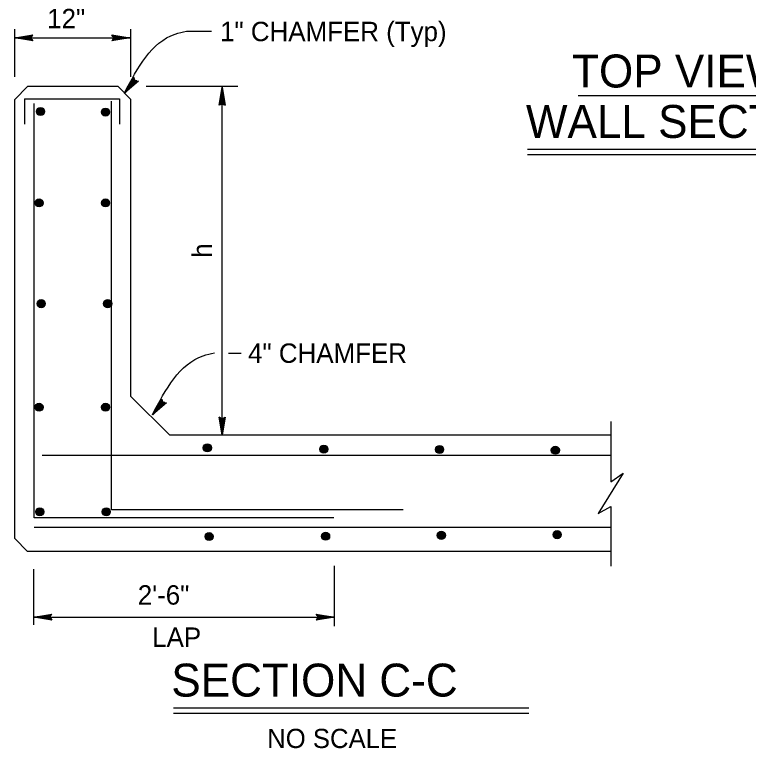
# Model space of a CAD drawing. Extents: x 0 to 2.83, y 0 to 1.83.
# Drawn here: x 1.5282 to 1.9737, y 0.6674 to 1.1129 of the extents above; entities that cross this region are included whole.
import ezdxf

# ---------------------------------------------------------------- set-up
doc = ezdxf.new("R2010")
doc.units = 0
for name, color, linetype in [('14 Ramp Anno', 7, 'Continuous'), ('212 Leaders and Dim Lines', 7, 'Continuous'), ('214 Text and Titles', 7, 'Continuous'), ('216 Rebar', 7, 'Continuous'), ('217 Rebar', 7, 'Continuous'), ('240 Concrete', 7, 'Continuous')]:
    doc.layers.add(name, color=color, linetype=linetype)

msp = doc.modelspace()

# ---------------------------------------------------------------- linework, layer by layer
at = {"layer": '14 Ramp Anno'}
for p, q in [((1.87049, 1.06386), (2.02297, 1.06386)), ((1.83972, 1.03126), (2.07357, 1.03126)), ((1.83972, 1.02802), (2.07357, 1.02802)), ((1.62472, 0.69198), (1.84034, 0.69198)), ((1.62472, 0.68873), (1.84034, 0.68873))]:
    msp.add_line(p, q, dxfattribs=at)
at = {"layer": '212 Leaders and Dim Lines'}
for p, q in [((1.52823, 1.07517), (1.52823, 1.10414)), ((1.52823, 1.09881), (1.53922, 1.10065)), ((1.52823, 1.09881), (1.53922, 1.10065)), ((1.53866, 1.09973), (1.53922, 1.10065)), ((1.53866, 1.09973), (1.53922, 1.10065)), ((1.58776, 1.09973), (1.58719, 1.10064)), ((1.58719, 1.10064), (1.59819, 1.09881)), ((1.58776, 1.09973), (1.58719, 1.10064)), ((1.58719, 1.10064), (1.59819, 1.09881)), ((1.59882, 1.07517), (1.59882, 1.10414)), ((1.63254, 1.10283), (1.64784, 1.10283)), ((1.52823, 1.09881), (1.53894, 1.10019)), ((1.52823, 1.09881), (1.53894, 1.10019)), ((1.53866, 1.09973), (1.52823, 1.09881)), ((1.53866, 1.09973), (1.52823, 1.09881)), ((1.53838, 1.09927), (1.52823, 1.09881)), ((1.53838, 1.09927), (1.52823, 1.09881)), ((1.52823, 1.09881), (1.59819, 1.09881)), ((1.53809, 1.09881), (1.52823, 1.09881)), ((1.53922, 1.09697), (1.52823, 1.09881)), ((1.52823, 1.09881), (1.53866, 1.09789)), ((1.53894, 1.09743), (1.52823, 1.09881)), ((1.52823, 1.09881), (1.53838, 1.09835)), ((1.53809, 1.09881), (1.52823, 1.09881)), ((1.53922, 1.09697), (1.52823, 1.09881)), ((1.52823, 1.09881), (1.53866, 1.09789)), ((1.53894, 1.09743), (1.52823, 1.09881)), ((1.52823, 1.09881), (1.53838, 1.09835)), ((1.53809, 1.09881), (1.53866, 1.09973)), ((1.53809, 1.09881), (1.53866, 1.09973)), ((1.53866, 1.09789), (1.53809, 1.09881)), ((1.53866, 1.09789), (1.53809, 1.09881)), ((1.53866, 1.09789), (1.53922, 1.09697)), ((1.53866, 1.09789), (1.53922, 1.09697)), ((1.59819, 1.09881), (1.58719, 1.09697)), ((1.59819, 1.09881), (1.58719, 1.09697)), ((1.58776, 1.09789), (1.58719, 1.09697)), ((1.58776, 1.09789), (1.58719, 1.09697)), ((1.58747, 1.10019), (1.59819, 1.09881)), ((1.58747, 1.10019), (1.59819, 1.09881)), ((1.59819, 1.09881), (1.58747, 1.09743)), ((1.59819, 1.09881), (1.58747, 1.09743)), ((1.59819, 1.09881), (1.58776, 1.09973)), ((1.58776, 1.09973), (1.58832, 1.09881)), ((1.59819, 1.09881), (1.58776, 1.09973)), ((1.58776, 1.09973), (1.58832, 1.09881)), ((1.58776, 1.09789), (1.59819, 1.09881)), ((1.58832, 1.09881), (1.58776, 1.09789)), ((1.58776, 1.09789), (1.59819, 1.09881)), ((1.58832, 1.09881), (1.58776, 1.09789)), ((1.59819, 1.09881), (1.58804, 1.09927)), ((1.59819, 1.09881), (1.58804, 1.09927)), ((1.58804, 1.09835), (1.59819, 1.09881)), ((1.58804, 1.09835), (1.59819, 1.09881)), ((1.58832, 1.09881), (1.59819, 1.09881)), ((1.58832, 1.09881), (1.59819, 1.09881)), ((1.5949, 1.06537), (1.60068, 1.0749)), ((1.5949, 1.06537), (1.60068, 1.0749)), ((1.5949, 1.06537), (1.60084, 1.07438)), ((1.5949, 1.06537), (1.60084, 1.07438)), ((1.60101, 1.07387), (1.5949, 1.06537)), ((1.60101, 1.07387), (1.5949, 1.06537)), ((1.60101, 1.07387), (1.60068, 1.0749)), ((1.60101, 1.07387), (1.60068, 1.0749)), ((1.60133, 1.07284), (1.60101, 1.07387)), ((1.60133, 1.07284), (1.60101, 1.07387)), ((1.60117, 1.07335), (1.5949, 1.06537)), ((1.60117, 1.07335), (1.5949, 1.06537)), ((1.60133, 1.07284), (1.5949, 1.06537)), ((1.60133, 1.07284), (1.5949, 1.06537)), ((1.5949, 1.06537), (1.60187, 1.07276)), ((1.5949, 1.06537), (1.60187, 1.07276)), ((1.5949, 1.06537), (1.6024, 1.07267)), ((1.5949, 1.06537), (1.6024, 1.07267)), ((1.60293, 1.07258), (1.5949, 1.06537)), ((1.60293, 1.07258), (1.5949, 1.06537)), ((1.60346, 1.0725), (1.5949, 1.06537)), ((1.60346, 1.0725), (1.5949, 1.06537)), ((1.6024, 1.07267), (1.60133, 1.07284)), ((1.6024, 1.07267), (1.60133, 1.07284)), ((1.6024, 1.07267), (1.60346, 1.0725)), ((1.6024, 1.07267), (1.60346, 1.0725)), ((1.66367, 1.06929), (1.60805, 1.06929)), ((1.65236, 1.05792), (1.65419, 1.06892)), ((1.65236, 1.05792), (1.65419, 1.06892)), ((1.65281, 1.0582), (1.65419, 1.06892)), ((1.65281, 1.0582), (1.65419, 1.06892)), ((1.65419, 1.06892), (1.65327, 1.05848)), ((1.65419, 1.06892), (1.65327, 1.05848)), ((1.65419, 1.06892), (1.65373, 1.05877)), ((1.65419, 1.06892), (1.65373, 1.05877)), ((1.65419, 0.85752), (1.65419, 1.06892)), ((1.65419, 1.05905), (1.65419, 1.06892)), ((1.65419, 1.06892), (1.65603, 1.05792)), ((1.65511, 1.05848), (1.65419, 1.06892)), ((1.65465, 1.05877), (1.65419, 1.06892)), ((1.65419, 1.06892), (1.65557, 1.0582)), ((1.65419, 1.05905), (1.65419, 1.06892)), ((1.65419, 1.06892), (1.65603, 1.05792)), ((1.65511, 1.05848), (1.65419, 1.06892)), ((1.65465, 1.05877), (1.65419, 1.06892)), ((1.65419, 1.06892), (1.65557, 1.0582)), ((1.65327, 1.05848), (1.65236, 1.05792)), ((1.65327, 1.05848), (1.65236, 1.05792)), ((1.65327, 1.05848), (1.65419, 1.05905)), ((1.65327, 1.05848), (1.65419, 1.05905)), ((1.65419, 1.05905), (1.65511, 1.05848)), ((1.65419, 1.05905), (1.65511, 1.05848)), ((1.65511, 1.05848), (1.65603, 1.05792)), ((1.65511, 1.05848), (1.65603, 1.05792)), ((1.65812, 0.90745), (1.66581, 0.90742)), ((1.6119, 0.87001), (1.61769, 0.87954)), ((1.6119, 0.87001), (1.61769, 0.87954)), ((1.6119, 0.87001), (1.61785, 0.87903)), ((1.6119, 0.87001), (1.61785, 0.87903)), ((1.61801, 0.87852), (1.6119, 0.87001)), ((1.61801, 0.87852), (1.6119, 0.87001)), ((1.61818, 0.878), (1.6119, 0.87001)), ((1.61818, 0.878), (1.6119, 0.87001)), ((1.61801, 0.87852), (1.61769, 0.87954)), ((1.61801, 0.87852), (1.61769, 0.87954)), ((1.61834, 0.87749), (1.61801, 0.87852)), ((1.61834, 0.87749), (1.61801, 0.87852)), ((1.61834, 0.87749), (1.6119, 0.87001)), ((1.61834, 0.87749), (1.6119, 0.87001)), ((1.6119, 0.87001), (1.61887, 0.8774)), ((1.6119, 0.87001), (1.61887, 0.8774)), ((1.6119, 0.87001), (1.61941, 0.87732)), ((1.6119, 0.87001), (1.61941, 0.87732)), ((1.61994, 0.87723), (1.6119, 0.87001)), ((1.61994, 0.87723), (1.6119, 0.87001)), ((1.62047, 0.87715), (1.6119, 0.87001)), ((1.62047, 0.87715), (1.6119, 0.87001)), ((1.61941, 0.87732), (1.61834, 0.87749)), ((1.61941, 0.87732), (1.61834, 0.87749)), ((1.61941, 0.87732), (1.62047, 0.87715)), ((1.61941, 0.87732), (1.62047, 0.87715)), ((1.65327, 0.86795), (1.65235, 0.86852)), ((1.65419, 0.85752), (1.65235, 0.86852)), ((1.65327, 0.86795), (1.65235, 0.86852)), ((1.65419, 0.85752), (1.65235, 0.86852)), ((1.65419, 0.85752), (1.65281, 0.86823)), ((1.65419, 0.85752), (1.65281, 0.86823)), ((1.65327, 0.86795), (1.65419, 0.85752)), ((1.65419, 0.86739), (1.65327, 0.86795)), ((1.65327, 0.86795), (1.65419, 0.85752)), ((1.65419, 0.86739), (1.65327, 0.86795)), ((1.65373, 0.86767), (1.65419, 0.85752)), ((1.65373, 0.86767), (1.65419, 0.85752)), ((1.65603, 0.86852), (1.65419, 0.85752)), ((1.65603, 0.86852), (1.65419, 0.85752)), ((1.65557, 0.86823), (1.65419, 0.85752)), ((1.65557, 0.86823), (1.65419, 0.85752)), ((1.65419, 0.85752), (1.65511, 0.86795)), ((1.65511, 0.86795), (1.65419, 0.86739)), ((1.65419, 0.85752), (1.65511, 0.86795)), ((1.65511, 0.86795), (1.65419, 0.86739)), ((1.65419, 0.85752), (1.65465, 0.86767)), ((1.65419, 0.85752), (1.65465, 0.86767)), ((1.65419, 0.86739), (1.65419, 0.85752)), ((1.65419, 0.86739), (1.65419, 0.85752)), ((1.65511, 0.86795), (1.65603, 0.86852)), ((1.65511, 0.86795), (1.65603, 0.86852)), ((1.5398, 0.7424), (1.5398, 0.77613)), ((1.72234, 0.74158), (1.72234, 0.77826)), ((1.5398, 0.74707), (1.5508, 0.74891)), ((1.5398, 0.74707), (1.5508, 0.74891)), ((1.5398, 0.74707), (1.5508, 0.74891)), ((1.5398, 0.74707), (1.5508, 0.74891)), ((1.55023, 0.74799), (1.5508, 0.74891)), ((1.55023, 0.74799), (1.5508, 0.74891)), ((1.55023, 0.74799), (1.5508, 0.74891)), ((1.55023, 0.74799), (1.5508, 0.74891)), ((1.71191, 0.74799), (1.71135, 0.74891)), ((1.71135, 0.74891), (1.72234, 0.74707)), ((1.71191, 0.74799), (1.71135, 0.74891)), ((1.71135, 0.74891), (1.72234, 0.74707)), ((1.5398, 0.74707), (1.55051, 0.74845)), ((1.5398, 0.74707), (1.55051, 0.74845)), ((1.5398, 0.74707), (1.55051, 0.74845)), ((1.5398, 0.74707), (1.55051, 0.74845)), ((1.55023, 0.74799), (1.5398, 0.74707)), ((1.55023, 0.74799), (1.5398, 0.74707)), ((1.55023, 0.74799), (1.5398, 0.74707)), ((1.55023, 0.74799), (1.5398, 0.74707)), ((1.54995, 0.74753), (1.5398, 0.74707)), ((1.54995, 0.74753), (1.5398, 0.74707)), ((1.54995, 0.74753), (1.5398, 0.74707)), ((1.54995, 0.74753), (1.5398, 0.74707)), ((1.5398, 0.74707), (1.72234, 0.74707)), ((1.54966, 0.74707), (1.5398, 0.74707)), ((1.5508, 0.74524), (1.5398, 0.74707)), ((1.5398, 0.74707), (1.55023, 0.74615)), ((1.55051, 0.7457), (1.5398, 0.74707)), ((1.5398, 0.74707), (1.54995, 0.74661)), ((1.54966, 0.74707), (1.5398, 0.74707)), ((1.5508, 0.74524), (1.5398, 0.74707)), ((1.5398, 0.74707), (1.55023, 0.74615)), ((1.55051, 0.7457), (1.5398, 0.74707)), ((1.5398, 0.74707), (1.54995, 0.74661)), ((1.54966, 0.74707), (1.5398, 0.74707)), ((1.5508, 0.74524), (1.5398, 0.74707)), ((1.5398, 0.74707), (1.55023, 0.74615)), ((1.55051, 0.7457), (1.5398, 0.74707)), ((1.5398, 0.74707), (1.54995, 0.74661)), ((1.54966, 0.74707), (1.5398, 0.74707)), ((1.5508, 0.74524), (1.5398, 0.74707)), ((1.5398, 0.74707), (1.55023, 0.74615)), ((1.55051, 0.7457), (1.5398, 0.74707)), ((1.5398, 0.74707), (1.54995, 0.74661)), ((1.54966, 0.74707), (1.55023, 0.74799)), ((1.54966, 0.74707), (1.55023, 0.74799)), ((1.54966, 0.74707), (1.55023, 0.74799)), ((1.54966, 0.74707), (1.55023, 0.74799)), ((1.55023, 0.74615), (1.54966, 0.74707)), ((1.55023, 0.74615), (1.54966, 0.74707)), ((1.55023, 0.74615), (1.54966, 0.74707)), ((1.55023, 0.74615), (1.54966, 0.74707)), ((1.55023, 0.74615), (1.5508, 0.74524)), ((1.55023, 0.74615), (1.5508, 0.74524)), ((1.55023, 0.74615), (1.5508, 0.74524)), ((1.55023, 0.74615), (1.5508, 0.74524)), ((1.72234, 0.74707), (1.71135, 0.74523)), ((1.72234, 0.74707), (1.71135, 0.74523)), ((1.71191, 0.74615), (1.71135, 0.74523)), ((1.71191, 0.74615), (1.71135, 0.74523)), ((1.71163, 0.74845), (1.72234, 0.74707)), ((1.71163, 0.74845), (1.72234, 0.74707)), ((1.72234, 0.74707), (1.71163, 0.74569)), ((1.72234, 0.74707), (1.71163, 0.74569)), ((1.72234, 0.74707), (1.71191, 0.74799)), ((1.71191, 0.74799), (1.71248, 0.74707)), ((1.72234, 0.74707), (1.71191, 0.74799)), ((1.71191, 0.74799), (1.71248, 0.74707)), ((1.71191, 0.74615), (1.72234, 0.74707)), ((1.71248, 0.74707), (1.71191, 0.74615)), ((1.71191, 0.74615), (1.72234, 0.74707)), ((1.71248, 0.74707), (1.71191, 0.74615)), ((1.72234, 0.74707), (1.7122, 0.74753)), ((1.72234, 0.74707), (1.7122, 0.74753)), ((1.7122, 0.74661), (1.72234, 0.74707)), ((1.7122, 0.74661), (1.72234, 0.74707)), ((1.71248, 0.74707), (1.72234, 0.74707)), ((1.71248, 0.74707), (1.72234, 0.74707))]:
    msp.add_line(p, q, dxfattribs=at)
for points in [[(1.5949, 1.06537), (1.6257, 1.10112), (1.63254, 1.10283)], [(1.6119, 0.87001), (1.64271, 0.90577), (1.64955, 0.90748)]]:
    msp.add_spline(points, degree=3, dxfattribs=at)
at = {"layer": '216 Rebar'}
for p, q in [((1.53424, 1.06177), (1.59185, 1.06177)), ((1.53424, 1.06177), (1.53424, 1.04647)), ((1.59185, 1.06177), (1.59185, 1.04647)), ((1.53999, 0.80746), (1.53999, 1.05903)), ((1.58705, 0.81213), (1.58705, 1.06039)), ((1.89013, 0.84519), (1.54491, 0.84519)), ((1.76419, 0.81213), (1.58705, 0.81213)), ((1.72194, 0.80746), (1.53999, 0.80746)), ((1.89013, 0.80155), (1.53999, 0.80155))]:
    msp.add_line(p, q, dxfattribs=at)
at = {"layer": '217 Rebar'}
for centre, radius in [((1.54391, 1.05416), 0.00246), ((1.54391, 1.05416), 0.00233), ((1.54391, 1.05416), 0.00221), ((1.54391, 1.05416), 0.00209), ((1.54391, 1.05416), 0.00197), ((1.54391, 1.05416), 0.00184), ((1.58337, 1.05379), 0.00246), ((1.58337, 1.05379), 0.00233), ((1.58337, 1.05379), 0.00221), ((1.54391, 1.05416), 0.00172), ((1.54391, 1.05416), 0.0016), ((1.54391, 1.05416), 0.00147), ((1.54391, 1.05416), 0.00135), ((1.54391, 1.05416), 0.00123), ((1.54391, 1.05416), 0.00111), ((1.54391, 1.05416), 0.000983), ((1.54391, 1.05416), 0.00086), ((1.54391, 1.05416), 0.000737), ((1.54391, 1.05416), 0.000614), ((1.54391, 1.05416), 0.000491), ((1.58337, 1.05379), 0.00209), ((1.58337, 1.05379), 0.00197), ((1.58337, 1.05379), 0.00184), ((1.58337, 1.05379), 0.00172), ((1.58337, 1.05379), 0.0016), ((1.58337, 1.05379), 0.00147), ((1.58337, 1.05379), 0.00135), ((1.58337, 1.05379), 0.00123), ((1.58337, 1.05379), 0.00111), ((1.58337, 1.05379), 0.000983), ((1.58337, 1.05379), 0.00086), ((1.58337, 1.05379), 0.000737), ((1.58337, 1.05379), 0.000614), ((1.58337, 1.05379), 0.000491), ((1.54305, 0.99862), 0.00246), ((1.54305, 0.99862), 0.00233), ((1.54305, 0.99862), 0.00221), ((1.54305, 0.99862), 0.00209), ((1.54305, 0.99862), 0.00197), ((1.54305, 0.99862), 0.00184), ((1.54305, 0.99862), 0.00172), ((1.54305, 0.99862), 0.0016), ((1.54305, 0.99862), 0.00147), ((1.54305, 0.99862), 0.00135), ((1.54305, 0.99862), 0.00123), ((1.54305, 0.99862), 0.00111), ((1.54305, 0.99862), 0.000983), ((1.54305, 0.99862), 0.00086), ((1.54305, 0.99862), 0.000737), ((1.54305, 0.99862), 0.000614), ((1.54305, 0.99862), 0.000491), ((1.5834, 0.99862), 0.00246), ((1.5834, 0.99862), 0.00233), ((1.5834, 0.99862), 0.00221), ((1.5834, 0.99862), 0.00209), ((1.5834, 0.99862), 0.00197), ((1.5834, 0.99862), 0.00184), ((1.5834, 0.99862), 0.00172), ((1.5834, 0.99862), 0.0016), ((1.5834, 0.99862), 0.00147), ((1.5834, 0.99862), 0.00135), ((1.5834, 0.99862), 0.00123), ((1.5834, 0.99862), 0.00111), ((1.5834, 0.99862), 0.000983), ((1.5834, 0.99862), 0.00086), ((1.5834, 0.99862), 0.000737), ((1.5834, 0.99862), 0.000614), ((1.5834, 0.99862), 0.000491), ((1.54435, 0.93745), 0.00246), ((1.54435, 0.93745), 0.00233), ((1.54435, 0.93745), 0.00221), ((1.54435, 0.93745), 0.00209), ((1.54435, 0.93745), 0.00197), ((1.54435, 0.93745), 0.00184), ((1.54435, 0.93745), 0.00172), ((1.54435, 0.93745), 0.0016), ((1.54435, 0.93745), 0.00147), ((1.54435, 0.93745), 0.00135), ((1.54435, 0.93745), 0.00123), ((1.54435, 0.93745), 0.00111), ((1.54435, 0.93745), 0.000983), ((1.54435, 0.93745), 0.00086), ((1.54435, 0.93745), 0.000737), ((1.54435, 0.93745), 0.000614), ((1.54435, 0.93745), 0.000491), ((1.5847, 0.93745), 0.00246), ((1.5847, 0.93745), 0.00233), ((1.5847, 0.93745), 0.00221), ((1.5847, 0.93745), 0.00209), ((1.5847, 0.93745), 0.00197), ((1.5847, 0.93745), 0.00184), ((1.5847, 0.93745), 0.00172), ((1.5847, 0.93745), 0.0016), ((1.5847, 0.93745), 0.00147), ((1.5847, 0.93745), 0.00135), ((1.5847, 0.93745), 0.00123), ((1.5847, 0.93745), 0.00111), ((1.5847, 0.93745), 0.000983), ((1.5847, 0.93745), 0.00086), ((1.5847, 0.93745), 0.000737), ((1.5847, 0.93745), 0.000614), ((1.5847, 0.93745), 0.000491), ((1.54305, 0.87454), 0.00246), ((1.54305, 0.87454), 0.00233), ((1.54305, 0.87454), 0.00221), ((1.54305, 0.87454), 0.00209), ((1.54305, 0.87454), 0.00197), ((1.54305, 0.87454), 0.00184), ((1.54305, 0.87454), 0.00172), ((1.54305, 0.87454), 0.0016), ((1.54305, 0.87454), 0.00147), ((1.54305, 0.87454), 0.00135), ((1.54305, 0.87454), 0.00123), ((1.54305, 0.87454), 0.00111), ((1.54305, 0.87454), 0.000983), ((1.54305, 0.87454), 0.00086), ((1.54305, 0.87454), 0.000737), ((1.54305, 0.87454), 0.000614), ((1.54305, 0.87454), 0.000491), ((1.5834, 0.87454), 0.00246), ((1.5834, 0.87454), 0.00233), ((1.5834, 0.87454), 0.00221), ((1.5834, 0.87454), 0.00209), ((1.5834, 0.87454), 0.00197), ((1.5834, 0.87454), 0.00184), ((1.5834, 0.87454), 0.00172), ((1.5834, 0.87454), 0.0016), ((1.5834, 0.87454), 0.00147), ((1.5834, 0.87454), 0.00135), ((1.5834, 0.87454), 0.00123), ((1.5834, 0.87454), 0.00111), ((1.5834, 0.87454), 0.000983), ((1.5834, 0.87454), 0.00086), ((1.5834, 0.87454), 0.000737), ((1.5834, 0.87454), 0.000614), ((1.5834, 0.87454), 0.000491), ((1.6452, 0.84987), 0.00246), ((1.6452, 0.84987), 0.00233), ((1.6452, 0.84987), 0.00221), ((1.6452, 0.84987), 0.00209), ((1.6452, 0.84987), 0.00197), ((1.6452, 0.84987), 0.00184), ((1.6452, 0.84987), 0.00172), ((1.6452, 0.84987), 0.0016), ((1.6452, 0.84987), 0.00147), ((1.6452, 0.84987), 0.00135), ((1.6452, 0.84987), 0.00123), ((1.71595, 0.84912), 0.00246), ((1.71595, 0.84912), 0.00233), ((1.71595, 0.84912), 0.00221), ((1.71595, 0.84912), 0.00209), ((1.71595, 0.84912), 0.00197), ((1.78624, 0.84886), 0.00246), ((1.78624, 0.84886), 0.00233), ((1.78624, 0.84886), 0.00221), ((1.6452, 0.84987), 0.00111), ((1.6452, 0.84987), 0.000983), ((1.6452, 0.84987), 0.00086), ((1.6452, 0.84987), 0.000737), ((1.6452, 0.84987), 0.000614), ((1.6452, 0.84987), 0.000491), ((1.71595, 0.84912), 0.00184), ((1.71595, 0.84912), 0.00172), ((1.71595, 0.84912), 0.0016), ((1.71595, 0.84912), 0.00147), ((1.71595, 0.84912), 0.00135), ((1.71595, 0.84912), 0.00123), ((1.71595, 0.84912), 0.00111), ((1.71595, 0.84912), 0.000983), ((1.71595, 0.84912), 0.00086), ((1.71595, 0.84912), 0.000737), ((1.71595, 0.84912), 0.000614), ((1.71595, 0.84912), 0.000491), ((1.78624, 0.84886), 0.00209), ((1.78624, 0.84886), 0.00197), ((1.78624, 0.84886), 0.00184), ((1.78624, 0.84886), 0.00172), ((1.78624, 0.84886), 0.0016), ((1.78624, 0.84886), 0.00147), ((1.78624, 0.84886), 0.00135), ((1.78624, 0.84886), 0.00123), ((1.78624, 0.84886), 0.00111), ((1.78624, 0.84886), 0.000983), ((1.78624, 0.84886), 0.00086), ((1.78624, 0.84886), 0.000737), ((1.78624, 0.84886), 0.000614), ((1.78624, 0.84886), 0.000491), ((1.85652, 0.84843), 0.00246), ((1.85652, 0.84843), 0.00233), ((1.85652, 0.84843), 0.00221), ((1.85652, 0.84843), 0.00209), ((1.85652, 0.84843), 0.00197), ((1.85652, 0.84843), 0.00184), ((1.85652, 0.84843), 0.00172), ((1.85652, 0.84843), 0.0016), ((1.85652, 0.84843), 0.00147), ((1.85652, 0.84843), 0.00135), ((1.85652, 0.84843), 0.00123), ((1.85652, 0.84843), 0.00111), ((1.85652, 0.84843), 0.000983), ((1.85652, 0.84843), 0.00086), ((1.85652, 0.84843), 0.000737), ((1.85652, 0.84843), 0.000614), ((1.85652, 0.84843), 0.000491), ((1.54348, 0.81101), 0.00246), ((1.54348, 0.81101), 0.00233), ((1.54348, 0.81101), 0.00221), ((1.54348, 0.81101), 0.00209), ((1.54348, 0.81101), 0.00197), ((1.54348, 0.81101), 0.00184), ((1.54348, 0.81101), 0.00172), ((1.54348, 0.81101), 0.0016), ((1.54348, 0.81101), 0.00147), ((1.54348, 0.81101), 0.00135), ((1.54348, 0.81101), 0.00123), ((1.54348, 0.81101), 0.00111), ((1.54348, 0.81101), 0.000983), ((1.54348, 0.81101), 0.00086), ((1.54348, 0.81101), 0.000737), ((1.54348, 0.81101), 0.000614), ((1.54348, 0.81101), 0.000491), ((1.58383, 0.81101), 0.00246), ((1.58383, 0.81101), 0.00233), ((1.58383, 0.81101), 0.00221), ((1.58383, 0.81101), 0.00209), ((1.58383, 0.81101), 0.00197), ((1.58383, 0.81101), 0.00184), ((1.58383, 0.81101), 0.00172), ((1.58383, 0.81101), 0.0016), ((1.58383, 0.81101), 0.00147), ((1.58383, 0.81101), 0.00135), ((1.58383, 0.81101), 0.00123), ((1.58383, 0.81101), 0.00111), ((1.58383, 0.81101), 0.000983), ((1.58383, 0.81101), 0.00086), ((1.58383, 0.81101), 0.000737), ((1.58383, 0.81101), 0.000614), ((1.58383, 0.81101), 0.000491), ((1.64628, 0.79601), 0.00246), ((1.64628, 0.79601), 0.00233), ((1.64628, 0.79601), 0.00221), ((1.64628, 0.79601), 0.00209), ((1.64628, 0.79601), 0.00197), ((1.64628, 0.79601), 0.00184), ((1.64628, 0.79601), 0.00172), ((1.64628, 0.79601), 0.0016), ((1.71703, 0.79618), 0.00246), ((1.71703, 0.79618), 0.00233), ((1.71703, 0.79618), 0.00221), ((1.71703, 0.79618), 0.00209), ((1.71703, 0.79618), 0.00197), ((1.71703, 0.79618), 0.00184), ((1.71703, 0.79618), 0.00172), ((1.71703, 0.79618), 0.0016), ((1.71703, 0.79618), 0.00147), ((1.78732, 0.79672), 0.00246), ((1.78732, 0.79672), 0.00233), ((1.78732, 0.79672), 0.00221), ((1.78732, 0.79672), 0.00209), ((1.78732, 0.79672), 0.00197), ((1.78732, 0.79672), 0.00184), ((1.78732, 0.79672), 0.00172), ((1.78732, 0.79672), 0.0016), ((1.78732, 0.79672), 0.00147), ((1.78732, 0.79672), 0.00135), ((1.78732, 0.79672), 0.00123), ((1.78732, 0.79672), 0.00111), ((1.78732, 0.79672), 0.000983), ((1.78732, 0.79672), 0.00086), ((1.85761, 0.79715), 0.00246), ((1.85761, 0.79715), 0.00233), ((1.85761, 0.79715), 0.00221), ((1.85761, 0.79715), 0.00209), ((1.85761, 0.79715), 0.00197), ((1.85761, 0.79715), 0.00184), ((1.85761, 0.79715), 0.00172), ((1.85761, 0.79715), 0.0016), ((1.85761, 0.79715), 0.00147), ((1.85761, 0.79715), 0.00135), ((1.85761, 0.79715), 0.00123), ((1.85761, 0.79715), 0.00111), ((1.85761, 0.79715), 0.000983), ((1.85761, 0.79715), 0.00086), ((1.85761, 0.79715), 0.000737), ((1.85761, 0.79715), 0.000614), ((1.85761, 0.79715), 0.000491), ((1.64628, 0.79601), 0.00147), ((1.64628, 0.79601), 0.00135), ((1.64628, 0.79601), 0.00123), ((1.64628, 0.79601), 0.00111), ((1.64628, 0.79601), 0.000983), ((1.64628, 0.79601), 0.00086), ((1.64628, 0.79601), 0.000737), ((1.64628, 0.79601), 0.000614), ((1.64628, 0.79601), 0.000491), ((1.71703, 0.79618), 0.00135), ((1.71703, 0.79618), 0.00123), ((1.71703, 0.79618), 0.00111), ((1.71703, 0.79618), 0.000983), ((1.71703, 0.79618), 0.00086), ((1.71703, 0.79618), 0.000737), ((1.71703, 0.79618), 0.000614), ((1.71703, 0.79618), 0.000491), ((1.78732, 0.79672), 0.000737), ((1.78732, 0.79672), 0.000614), ((1.78732, 0.79672), 0.000491)]:
    msp.add_circle(centre, radius, dxfattribs=at)
at = {"layer": '240 Concrete'}
for p, q in [((1.52823, 1.06144), (1.53607, 1.06929)), ((1.59097, 1.06929), (1.53607, 1.06929)), ((1.59882, 1.06144), (1.59097, 1.06929)), ((1.52823, 0.79477), (1.52823, 1.06144)), ((1.59882, 0.88105), (1.59882, 1.06144)), ((1.59882, 0.88105), (1.62235, 0.85752)), ((1.89013, 0.86583), (1.89013, 0.82919)), ((1.89013, 0.85752), (1.62235, 0.85752)), ((1.89763, 0.83452), (1.88263, 0.81003)), ((1.89013, 0.82919), (1.89765, 0.83458)), ((1.88263, 0.81003), (1.89013, 0.81416)), ((1.89013, 0.81416), (1.89013, 0.7781)), ((1.53607, 0.78693), (1.52823, 0.79477)), ((1.89013, 0.78693), (1.53607, 0.78693))]:
    msp.add_line(p, q, dxfattribs=at)

# ---------------------------------------------------------------- texts
at = {"layer": '14 Ramp Anno'}
for s, height, p in [('TOP VIEW', 0.020003, (1.86669, 1.06873)), ('WALL SECTION', 0.0200026, (1.83867, 1.0381)), ('SECTION C-C', 0.0200026, (1.62335, 0.69882)), ('NO SCALE', 0.011668, (1.68155, 0.66756))]:
    msp.add_text(s, height=height, dxfattribs=at).set_placement(p)
at = {"layer": '212 Leaders and Dim Lines'}
for s, p in [('12"', (1.54796, 1.10469)), ('2\'-6"', (1.60298, 0.75467))]:
    msp.add_text(s, height=0.011765, dxfattribs=at).set_placement(p)
msp.add_text('h', height=0.01176, rotation=90, dxfattribs=at).set_placement((1.64795, 0.96529))
at = {"layer": '214 Text and Titles'}
for s, height, p in [('1" CHAMFER (Typ)', 0.0117648, (1.65294, 1.09685)), ('4" CHAMFER', 0.011765, (1.66994, 0.9015)), ('LAP', 0.011765, (1.61172, 0.72901))]:
    msp.add_text(s, height=height, dxfattribs=at).set_placement(p)

doc.saveas('drawing.dxf')
